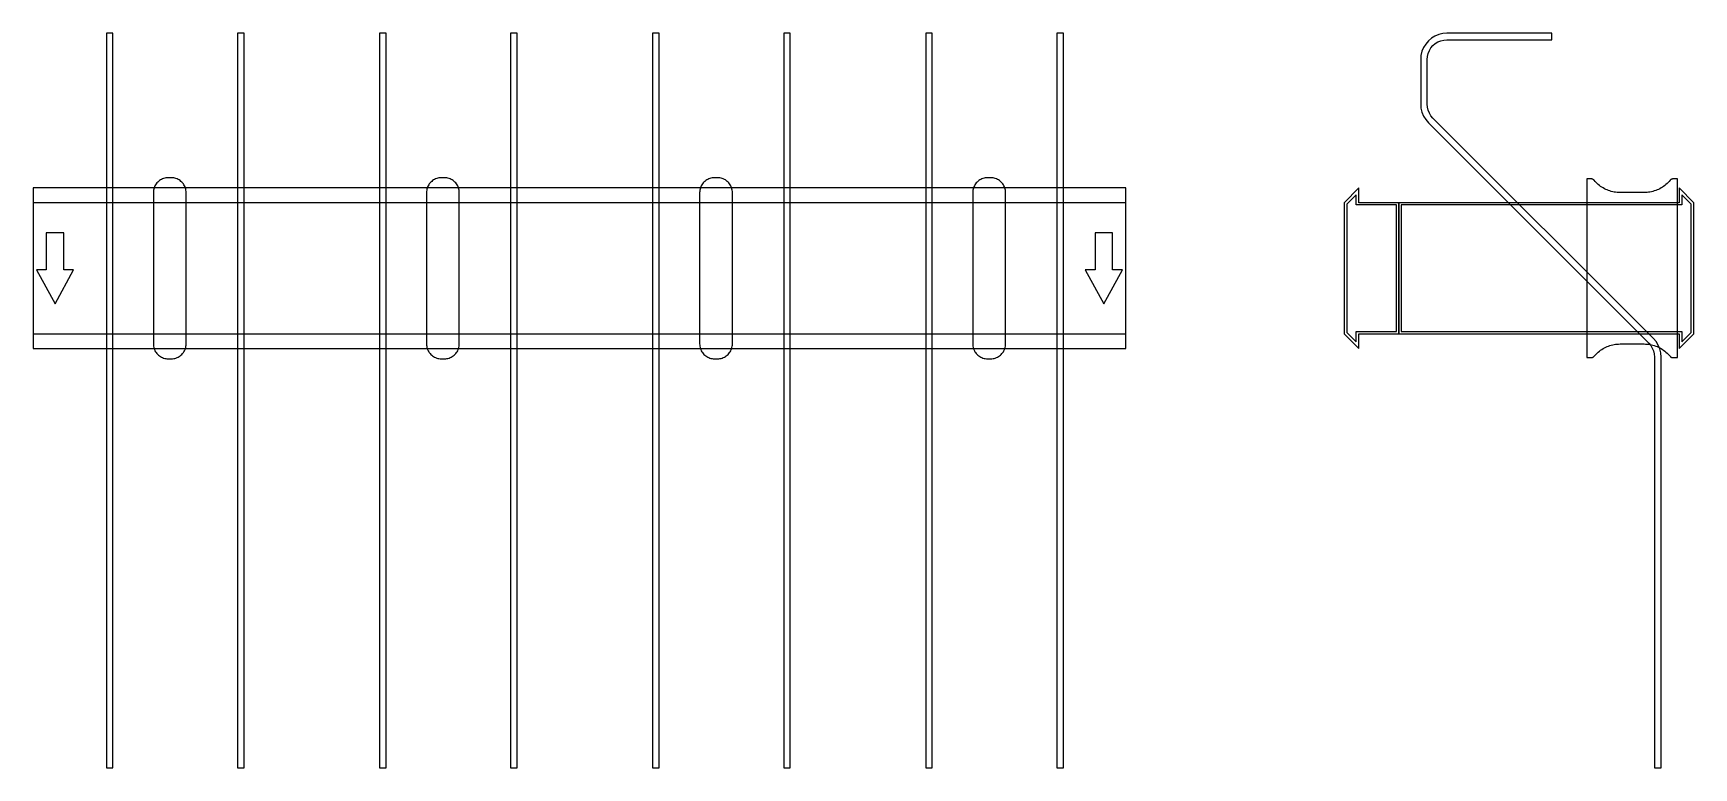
# Model space of a CAD drawing. Extents: x 0 to 1520, y -457 to 215.
import ezdxf

# ---------------------------------------------------------------- set-up
doc = ezdxf.new("R2010")
doc.units = 0
doc.layers.add('Halfen', color=7, linetype='CONTINUOUS')

msp = doc.modelspace()

# ---------------------------------------------------------------- linework, layer by layer
at = {"layer": 'Halfen', "color": 7}
for points in [[(73, -457.177), (73, 215.147), (67, 215.147), (67, -457.177)], [(193, -457.177), (193, 215.147), (187, 215.147), (187, -457.177)], [(323, -457.177), (323, 215.147), (317, 215.147), (317, -457.177)], [(443, -457.177), (443, 215.147), (437, 215.147), (437, -457.177)], [(573, -457.177), (573, 215.147), (567, 215.147), (567, -457.177)], [(693, -457.177), (693, 215.147), (687, 215.147), (687, -457.177)], [(823, -457.177), (823, 215.147), (817, 215.147), (817, -457.177)], [(943, -457.177), (943, 215.147), (937, 215.147), (937, -457.177)], [(1490, -457.177), (1490, -81.213), (1489.705, -77.459), (1488.825, -73.797), (1487.384, -70.317), (1485.416, -67.106), (1482.971, -64.243), (1281.272, 137.456), (1279.438, 139.604), (1277.962, 142.012), (1276.881, 144.621), (1276.222, 147.368), (1276, 150.184), (1276, 191.147), (1276.222, 193.963), (1276.881, 196.71), (1277.962, 199.319), (1279.438, 201.728), (1281.272, 203.875), (1283.42, 205.71), (1285.828, 207.186), (1288.438, 208.266), (1291.184, 208.926), (1294, 209.147), (1390, 209.147), (1390, 215.147), (1294, 215.147), (1290.246, 214.852), (1286.584, 213.973), (1283.104, 212.532), (1279.893, 210.564), (1277.029, 208.118), (1274.584, 205.254), (1272.616, 202.043), (1271.175, 198.564), (1270.295, 194.902), (1270, 191.147), (1270, 150.184), (1270.295, 146.429), (1271.175, 142.767), (1272.616, 139.288), (1274.584, 136.077), (1277.029, 133.213), (1478.728, -68.485), (1480.562, -70.633), (1482.038, -73.041), (1483.119, -75.651), (1483.778, -78.397), (1484, -81.213), (1484, -457.177)], [(140, -69.3), (140, -56.8), (140, 69.3), (139.958, 70.359), (139.834, 71.412), (139.627, 72.452), (139.339, 73.472), (138.972, 74.466), (138.529, 75.429), (138.011, 76.354), (137.422, 77.235), (136.765, 78.068), (136.046, 78.846), (135.268, 79.565), (134.435, 80.222), (133.554, 80.811), (132.629, 81.329), (131.666, 81.772), (130.672, 82.139), (129.652, 82.427), (128.612, 82.634), (127.559, 82.758), (126.5, 82.8), (123.5, 82.8), (122.441, 82.758), (121.388, 82.634), (120.348, 82.427), (119.328, 82.139), (118.334, 81.772), (117.371, 81.329), (116.446, 80.811), (115.565, 80.222), (114.732, 79.565), (113.954, 78.846), (113.235, 78.068), (112.578, 77.235), (111.989, 76.354), (111.471, 75.429), (111.028, 74.466), (110.661, 73.472), (110.373, 72.452), (110.166, 71.412), (110.042, 70.359), (110, 69.3), (110, -56.8), (110, -69.3), (110.042, -70.359), (110.166, -71.412), (110.373, -72.452), (110.661, -73.472), (111.028, -74.466), (111.471, -75.429), (111.989, -76.354), (112.578, -77.235), (113.235, -78.068), (113.954, -78.846), (114.732, -79.565), (115.565, -80.222), (116.446, -80.811), (117.371, -81.329), (118.334, -81.772), (119.328, -82.139), (120.348, -82.427), (121.388, -82.634), (122.441, -82.758), (123.5, -82.8), (126.5, -82.8), (127.559, -82.758), (128.612, -82.634), (129.652, -82.427), (130.672, -82.139), (131.666, -81.772), (132.629, -81.329), (133.554, -80.811), (134.435, -80.222), (135.268, -79.565), (136.046, -78.846), (136.765, -78.068), (137.422, -77.235), (138.011, -76.354), (138.529, -75.429), (138.972, -74.466), (139.339, -73.472), (139.627, -72.452), (139.834, -71.412), (139.958, -70.359), (140, -69.3)], [(390, -69.3), (390, -56.8), (390, 69.3), (389.958, 70.359), (389.834, 71.412), (389.627, 72.452), (389.339, 73.472), (388.972, 74.466), (388.529, 75.429), (388.011, 76.354), (387.422, 77.235), (386.765, 78.068), (386.046, 78.846), (385.268, 79.565), (384.435, 80.222), (383.554, 80.811), (382.629, 81.329), (381.666, 81.772), (380.672, 82.139), (379.652, 82.427), (378.612, 82.634), (377.559, 82.758), (376.5, 82.8), (373.5, 82.8), (372.441, 82.758), (371.388, 82.634), (370.348, 82.427), (369.328, 82.139), (368.334, 81.772), (367.371, 81.329), (366.446, 80.811), (365.565, 80.222), (364.732, 79.565), (363.954, 78.846), (363.235, 78.068), (362.578, 77.235), (361.989, 76.354), (361.471, 75.429), (361.028, 74.466), (360.661, 73.472), (360.373, 72.452), (360.166, 71.412), (360.042, 70.359), (360, 69.3), (360, -56.8), (360, -69.3), (360.042, -70.359), (360.166, -71.412), (360.373, -72.452), (360.661, -73.472), (361.028, -74.466), (361.471, -75.429), (361.989, -76.354), (362.578, -77.235), (363.235, -78.068), (363.954, -78.846), (364.732, -79.565), (365.565, -80.222), (366.446, -80.811), (367.371, -81.329), (368.334, -81.772), (369.328, -82.139), (370.348, -82.427), (371.388, -82.634), (372.441, -82.758), (373.5, -82.8), (376.5, -82.8), (377.559, -82.758), (378.612, -82.634), (379.652, -82.427), (380.672, -82.139), (381.666, -81.772), (382.629, -81.329), (383.554, -80.811), (384.435, -80.222), (385.268, -79.565), (386.046, -78.846), (386.765, -78.068), (387.422, -77.235), (388.011, -76.354), (388.529, -75.429), (388.972, -74.466), (389.339, -73.472), (389.627, -72.452), (389.834, -71.412), (389.958, -70.359), (390, -69.3)], [(640, -69.3), (640, -56.8), (640, 69.3), (639.958, 70.359), (639.834, 71.412), (639.627, 72.452), (639.339, 73.472), (638.972, 74.466), (638.529, 75.429), (638.011, 76.354), (637.422, 77.235), (636.765, 78.068), (636.046, 78.846), (635.268, 79.565), (634.435, 80.222), (633.554, 80.811), (632.629, 81.329), (631.666, 81.772), (630.672, 82.139), (629.652, 82.427), (628.612, 82.634), (627.559, 82.758), (626.5, 82.8), (623.5, 82.8), (622.441, 82.758), (621.388, 82.634), (620.348, 82.427), (619.328, 82.139), (618.334, 81.772), (617.371, 81.329), (616.446, 80.811), (615.565, 80.222), (614.732, 79.565), (613.954, 78.846), (613.235, 78.068), (612.578, 77.235), (611.989, 76.354), (611.471, 75.429), (611.028, 74.466), (610.661, 73.472), (610.373, 72.452), (610.166, 71.412), (610.042, 70.359), (610, 69.3), (610, -56.8), (610, -69.3), (610.042, -70.359), (610.166, -71.412), (610.373, -72.452), (610.661, -73.472), (611.028, -74.466), (611.471, -75.429), (611.989, -76.354), (612.578, -77.235), (613.235, -78.068), (613.954, -78.846), (614.732, -79.565), (615.565, -80.222), (616.446, -80.811), (617.371, -81.329), (618.334, -81.772), (619.328, -82.139), (620.348, -82.427), (621.388, -82.634), (622.441, -82.758), (623.5, -82.8), (626.5, -82.8), (627.559, -82.758), (628.612, -82.634), (629.652, -82.427), (630.672, -82.139), (631.666, -81.772), (632.629, -81.329), (633.554, -80.811), (634.435, -80.222), (635.268, -79.565), (636.046, -78.846), (636.765, -78.068), (637.422, -77.235), (638.011, -76.354), (638.529, -75.429), (638.972, -74.466), (639.339, -73.472), (639.627, -72.452), (639.834, -71.412), (639.958, -70.359), (640, -69.3)], [(890, -69.3), (890, -56.8), (890, 69.3), (889.958, 70.359), (889.834, 71.412), (889.627, 72.452), (889.339, 73.472), (888.972, 74.466), (888.529, 75.429), (888.011, 76.354), (887.422, 77.235), (886.765, 78.068), (886.046, 78.846), (885.268, 79.565), (884.435, 80.222), (883.554, 80.811), (882.629, 81.329), (881.666, 81.772), (880.672, 82.139), (879.652, 82.427), (878.612, 82.634), (877.559, 82.758), (876.5, 82.8), (873.5, 82.8), (872.441, 82.758), (871.388, 82.634), (870.348, 82.427), (869.328, 82.139), (868.334, 81.772), (867.371, 81.329), (866.446, 80.811), (865.565, 80.222), (864.732, 79.565), (863.954, 78.846), (863.235, 78.068), (862.578, 77.235), (861.989, 76.354), (861.471, 75.429), (861.028, 74.466), (860.661, 73.472), (860.373, 72.452), (860.166, 71.412), (860.042, 70.359), (860, 69.3), (860, -56.8), (860, -69.3), (860.042, -70.359), (860.166, -71.412), (860.373, -72.452), (860.661, -73.472), (861.028, -74.466), (861.471, -75.429), (861.989, -76.354), (862.578, -77.235), (863.235, -78.068), (863.954, -78.846), (864.732, -79.565), (865.565, -80.222), (866.446, -80.811), (867.371, -81.329), (868.334, -81.772), (869.328, -82.139), (870.348, -82.427), (871.388, -82.634), (872.441, -82.758), (873.5, -82.8), (876.5, -82.8), (877.559, -82.758), (878.612, -82.634), (879.652, -82.427), (880.672, -82.139), (881.666, -81.772), (882.629, -81.329), (883.554, -80.811), (884.435, -80.222), (885.268, -79.565), (886.046, -78.846), (886.765, -78.068), (887.422, -77.235), (888.011, -76.354), (888.529, -75.429), (888.972, -74.466), (889.339, -73.472), (889.627, -72.452), (889.834, -71.412), (889.958, -70.359), (890, -69.3)], [(1505, -81.8), (1505, 81.8), (1501, 81.8), (1500.846, 81.797), (1500.691, 81.786), (1500.538, 81.769), (1500.385, 81.746), (1500.234, 81.715), (1500.084, 81.678), (1499.936, 81.634), (1499.789, 81.584), (1499.646, 81.527), (1499.505, 81.464), (1499.366, 81.395), (1499.231, 81.32), (1499.1, 81.239), (1498.972, 81.153), (1498.848, 81.06), (1498.728, 80.963), (1498.613, 80.86), (1498.502, 80.752), (1498.397, 80.639), (1498.296, 80.522), (1497.41, 79.491), (1496.479, 78.5), (1495.505, 77.551), (1494.491, 76.646), (1493.437, 75.787), (1492.347, 74.975), (1491.222, 74.211), (1490.064, 73.499), (1488.876, 72.838), (1487.66, 72.23), (1486.418, 71.676), (1485.153, 71.178), (1483.867, 70.736), (1482.563, 70.351), (1481.243, 70.024), (1479.911, 69.756), (1478.567, 69.547), (1477.216, 69.397), (1475.859, 69.307), (1474.5, 69.277), (1452.5, 69.277), (1451.141, 69.307), (1449.784, 69.397), (1448.433, 69.547), (1447.089, 69.756), (1445.757, 70.024), (1444.437, 70.351), (1443.133, 70.736), (1441.847, 71.178), (1440.582, 71.676), (1439.34, 72.23), (1438.124, 72.838), (1436.936, 73.499), (1435.778, 74.211), (1434.653, 74.975), (1433.563, 75.787), (1432.509, 76.646), (1431.495, 77.551), (1430.521, 78.5), (1429.59, 79.491), (1428.704, 80.522), (1428.603, 80.639), (1428.498, 80.752), (1428.387, 80.86), (1428.272, 80.963), (1428.152, 81.06), (1428.028, 81.153), (1427.9, 81.239), (1427.769, 81.32), (1427.634, 81.395), (1427.495, 81.464), (1427.354, 81.527), (1427.211, 81.584), (1427.064, 81.634), (1426.916, 81.678), (1426.766, 81.715), (1426.615, 81.746), (1426.462, 81.769), (1426.309, 81.786), (1426.154, 81.797), (1426, 81.8), (1422, 81.8), (1422, -81.8), (1426, -81.8), (1426.154, -81.797), (1426.309, -81.786), (1426.462, -81.769), (1426.615, -81.746), (1426.766, -81.715), (1426.916, -81.678), (1427.064, -81.634), (1427.211, -81.584), (1427.354, -81.527), (1427.495, -81.464), (1427.634, -81.395), (1427.769, -81.32), (1427.9, -81.239), (1428.028, -81.153), (1428.152, -81.06), (1428.272, -80.963), (1428.387, -80.86), (1428.498, -80.752), (1428.603, -80.639), (1428.704, -80.522), (1429.59, -79.491), (1430.521, -78.5), (1431.495, -77.551), (1432.509, -76.646), (1433.563, -75.787), (1434.653, -74.975), (1435.778, -74.211), (1436.936, -73.499), (1438.124, -72.838), (1439.34, -72.23), (1440.582, -71.676), (1441.847, -71.178), (1443.133, -70.736), (1444.437, -70.351), (1445.757, -70.024), (1447.089, -69.756), (1448.433, -69.547), (1449.784, -69.397), (1451.141, -69.307), (1452.5, -69.277), (1474.5, -69.277), (1475.859, -69.307), (1477.216, -69.397), (1478.567, -69.547), (1479.911, -69.756), (1481.243, -70.024), (1482.563, -70.351), (1483.867, -70.736), (1485.153, -71.178), (1486.418, -71.676), (1487.66, -72.23), (1488.876, -72.838), (1490.064, -73.499), (1491.222, -74.211), (1492.347, -74.975), (1493.437, -75.787), (1494.491, -76.646), (1495.505, -77.551), (1496.479, -78.5), (1497.41, -79.491), (1498.296, -80.522), (1498.397, -80.639), (1498.502, -80.752), (1498.613, -80.86), (1498.728, -80.963), (1498.848, -81.06), (1498.972, -81.153), (1499.1, -81.239), (1499.231, -81.32), (1499.366, -81.395), (1499.505, -81.464), (1499.646, -81.527), (1499.789, -81.584), (1499.936, -81.634), (1500.084, -81.678), (1500.234, -81.715), (1500.385, -81.746), (1500.538, -81.769), (1500.691, -81.786), (1500.846, -81.797), (1501, -81.8)], [(0, -73.5), (1000, -73.5), (1000, 73.5), (0, 73.5)], [(1250, -60), (1250, 60), (1213.5, 60), (1213.5, 73.5), (1200, 60), (1200, -60), (1213.5, -73.5), (1213.5, -60)], [(1248, -58), (1248, 58), (1211, 58), (1211, 67.25), (1202.5, 58.75), (1202.5, -58.75), (1211, -67.25), (1211, -58)], [(1520, -60), (1520, 60), (1506.5, 73.5), (1506.5, 60), (1250, 60), (1250, -60), (1506.5, -60), (1506.5, -73.5)], [(1517.5, -58.75), (1517.5, 58.75), (1509, 67.25), (1509, 58), (1252, 58), (1252, -58), (1509, -58), (1509, -67.25)], [(0, -60), (1000, -60), (1000, 60), (0, 60)], [(20, -32.5), (37, -1.5), (28, -1.5), (28, 32.5), (12, 32.5), (12, -1.5), (3, -1.5)], [(980, -32.5), (997, -1.5), (988, -1.5), (988, 32.5), (972, 32.5), (972, -1.5), (963, -1.5)]]:
    msp.add_lwpolyline(points, close=True, dxfattribs=at)

doc.saveas('drawing.dxf')
